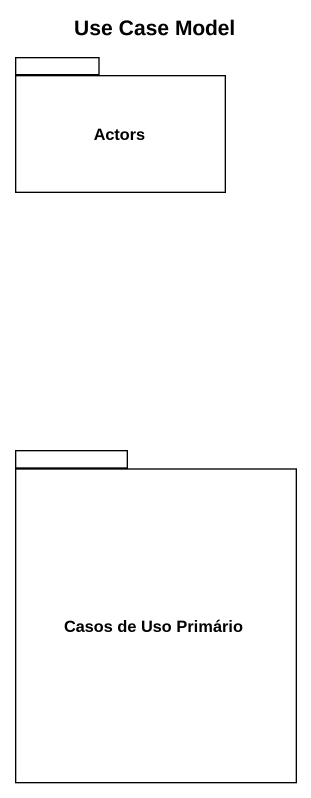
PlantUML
@startuml
title Use Case Model
package Actors {
}
package "Casos de Uso Primário" as Casos_de_Uso_Primário {
}
@enduml
